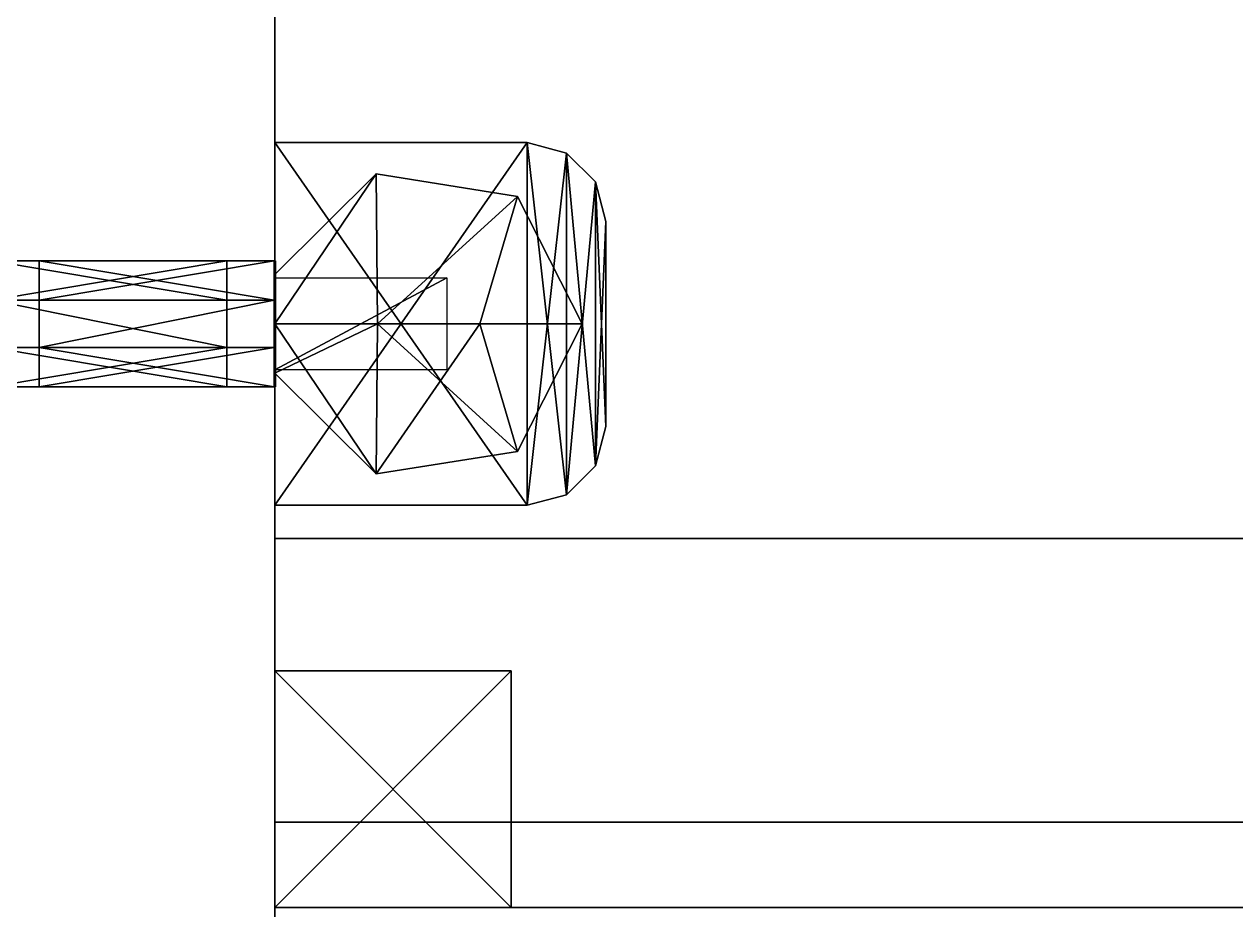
# Model space of a CAD drawing. Extents: x 0 to 4956, y -4930 to 0.
# Drawn here: x 1926.6 to 2003.5, y -4785.5 to -4729.4 of the extents above; entities that cross this region are included whole.
import ezdxf

# ---------------------------------------------------------------- set-up
doc = ezdxf.new("R2010")
doc.units = 0
for name, color, linetype in [('LAYER0', 7, 'CONTINUOUS'), ('LAYER1195', 7, 'CONTINUOUS'), ('LAYER1198', 7, 'CONTINUOUS'), ('LAYER1199', 254, 'CONTINUOUS'), ('LAYER1205', 253, 'CONTINUOUS'), ('LAYER1206', 253, 'CONTINUOUS'), ('LAYER1207', 253, 'CONTINUOUS'), ('LAYER1208', 253, 'CONTINUOUS'), ('LAYER1217', 254, 'CONTINUOUS'), ('LAYER837', 7, 'CONTINUOUS'), ('LAYER841', 7, 'CONTINUOUS'), ('LAYER843', 7, 'CONTINUOUS'), ('LAYER849', 7, 'CONTINUOUS'), ('LAYER852', 7, 'CONTINUOUS')]:
    doc.layers.add(name, color=color, linetype=linetype)

msp = doc.modelspace()

# ---------------------------------------------------------------- linework, layer by layer
at = {"layer": 'LAYER0', "invisible_edges": 1}
for points in [[(4956, 0), (0, -4930), (0, 0), (4956, 0)], [(4956, -4930, 5), (0, 0, 5), (0, -4930, 5), (4956, -4930, 5)], [(0, 0, 5), (4956, -4930, 5), (4956, 0, 5), (0, 0, 5)], [(0, -4930), (4956, 0), (4956, -4930), (0, -4930)]]:
    msp.add_3dface(points, dxfattribs=at)
at = {"layer": 'LAYER1195', "invisible_edges": 1}
for points in [[(2726.5, -4785.4, 1989), (1942.5, -4310, 1989), (1942.5, -4785.4, 1989), (2726.5, -4785.4, 1989)], [(1942.5, -4310, 1989), (2726.5, -4785.4, 1989), (2726.5, -4310, 1989), (1942.5, -4310, 1989)], [(1942.5, -4785.4, 1971), (1942.5, -4310, 1989), (1942.5, -4310, 1971), (1942.5, -4785.4, 1971)], [(1942.5, -4310, 1989), (1942.5, -4785.4, 1971), (1942.5, -4785.4, 1989), (1942.5, -4310, 1989)], [(2726.5, -4310, 1971), (1942.5, -4785.4, 1971), (1942.5, -4310, 1971), (2726.5, -4310, 1971)], [(1942.5, -4785.4, 1971), (2726.5, -4310, 1971), (2726.5, -4785.4, 1971), (1942.5, -4785.4, 1971)], [(1942.5, -4785.4, 1971), (2726.5, -4785.4, 1989), (1942.5, -4785.4, 1989), (1942.5, -4785.4, 1971)], [(2726.5, -4785.4, 1989), (1942.5, -4785.4, 1971), (2726.5, -4785.4, 1971), (2726.5, -4785.4, 1989)]]:
    msp.add_3dface(points, dxfattribs=at)
at = {"layer": 'LAYER1198'}
for points in [[(1942.5, -4736.9, 1969.01), (1958.5, -4736.9, 1969.01), (1942.5, -4759.9, 1969.01), (1942.5, -4736.9, 1969.01)], [(1942.5, -4759.9, 1969.01), (1958.5, -4736.9, 1969.01), (1958.5, -4759.9, 1969.01), (1942.5, -4759.9, 1969.01)], [(1942.5, -4736.9, 1971), (1958.5, -4736.9, 1971), (1942.5, -4759.9, 1971), (1942.5, -4736.9, 1971)], [(1942.5, -4759.9, 1971), (1958.5, -4736.9, 1971), (1958.5, -4759.9, 1971), (1942.5, -4759.9, 1971)], [(1942.5, -4759.9, 1969.01), (1942.5, -4759.9, 1971), (1942.5, -4736.9, 1969.01), (1942.5, -4759.9, 1969.01)], [(1942.5, -4736.9, 1969.01), (1942.5, -4759.9, 1971), (1942.5, -4736.9, 1971), (1942.5, -4736.9, 1969.01)], [(1942.5, -4736.9, 1969.01), (1942.5, -4736.9, 1971), (1958.5, -4736.9, 1969.01), (1942.5, -4736.9, 1969.01)], [(1958.5, -4736.9, 1969.01), (1942.5, -4736.9, 1971), (1958.5, -4736.9, 1971), (1958.5, -4736.9, 1969.01)], [(1958.5, -4759.9, 1969.01), (1942.5, -4759.9, 1969.01), (1958.5, -4736.9, 1969.01), (1958.5, -4759.9, 1969.01)], [(1958.5, -4736.9, 1969.01), (1942.5, -4759.9, 1969.01), (1942.5, -4736.9, 1969.01), (1958.5, -4736.9, 1969.01)], [(1958.5, -4736.9, 1971), (1958.5, -4736.9, 1969.01), (1942.5, -4736.9, 1971), (1958.5, -4736.9, 1971)], [(1942.5, -4736.9, 1971), (1958.5, -4736.9, 1969.01), (1942.5, -4736.9, 1969.01), (1942.5, -4736.9, 1971)], [(1942.5, -4736.9, 1969.01), (1942.5, -4736.9, 1971), (1942.5, -4759.9, 1969.01), (1942.5, -4736.9, 1969.01)], [(1942.5, -4759.9, 1969.01), (1942.5, -4736.9, 1971), (1942.5, -4759.9, 1971), (1942.5, -4759.9, 1969.01)], [(1958.5, -4736.9, 1971), (1942.5, -4736.9, 1971), (1958.5, -4759.9, 1971), (1958.5, -4736.9, 1971)], [(1958.5, -4759.9, 1971), (1942.5, -4736.9, 1971), (1942.5, -4759.9, 1971), (1958.5, -4759.9, 1971)], [(1961, -4737.57, 1969.01), (1958.5, -4736.9, 1969.01), (1961, -4737.57, 1971), (1961, -4737.57, 1969.01)], [(1961, -4737.57, 1971), (1958.5, -4736.9, 1969.01), (1958.5, -4736.9, 1971), (1961, -4737.57, 1971)], [(1961, -4737.57, 1969.01), (1961, -4759.23, 1969.01), (1958.5, -4736.9, 1969.01), (1961, -4737.57, 1969.01)], [(1958.5, -4736.9, 1969.01), (1961, -4759.23, 1969.01), (1958.5, -4759.9, 1969.01), (1958.5, -4736.9, 1969.01)], [(1961, -4737.57, 1971), (1958.5, -4736.9, 1971), (1961, -4759.23, 1971), (1961, -4737.57, 1971)], [(1961, -4759.23, 1971), (1958.5, -4736.9, 1971), (1958.5, -4759.9, 1971), (1961, -4759.23, 1971)], [(1958.5, -4736.9, 1969.01), (1958.5, -4759.9, 1969.01), (1961, -4737.57, 1969.01), (1958.5, -4736.9, 1969.01)], [(1958.5, -4736.9, 1971), (1958.5, -4759.9, 1971), (1961, -4737.57, 1971), (1958.5, -4736.9, 1971)], [(1961, -4737.57, 1969.01), (1961, -4737.57, 1971), (1958.5, -4736.9, 1969.01), (1961, -4737.57, 1969.01)], [(1958.5, -4736.9, 1969.01), (1961, -4737.57, 1971), (1958.5, -4736.9, 1971), (1958.5, -4736.9, 1969.01)], [(1961, -4737.57, 1969.01), (1958.5, -4759.9, 1969.01), (1961, -4759.23, 1969.01), (1961, -4737.57, 1969.01)], [(1961, -4737.57, 1971), (1958.5, -4759.9, 1971), (1961, -4759.23, 1971), (1961, -4737.57, 1971)], [(1962.83, -4739.4, 1969.01), (1961, -4737.57, 1969.01), (1962.83, -4739.4, 1971), (1962.83, -4739.4, 1969.01)], [(1962.83, -4739.4, 1971), (1961, -4737.57, 1969.01), (1961, -4737.57, 1971), (1962.83, -4739.4, 1971)], [(1962.83, -4739.4, 1969.01), (1961, -4759.23, 1969.01), (1961, -4737.57, 1969.01), (1962.83, -4739.4, 1969.01)], [(1962.83, -4739.4, 1971), (1961, -4737.57, 1971), (1962.83, -4757.4, 1971), (1962.83, -4739.4, 1971)], [(1962.83, -4757.4, 1971), (1961, -4737.57, 1971), (1961, -4759.23, 1971), (1962.83, -4757.4, 1971)], [(1961, -4737.57, 1969.01), (1961, -4759.23, 1969.01), (1962.83, -4739.4, 1969.01), (1961, -4737.57, 1969.01)], [(1961, -4737.57, 1971), (1961, -4759.23, 1971), (1962.83, -4739.4, 1971), (1961, -4737.57, 1971)], [(1962.83, -4739.4, 1969.01), (1962.83, -4739.4, 1971), (1961, -4737.57, 1969.01), (1962.83, -4739.4, 1969.01)], [(1961, -4737.57, 1969.01), (1962.83, -4739.4, 1971), (1961, -4737.57, 1971), (1961, -4737.57, 1969.01)], [(1949, -4748.4, 1985), (1948.931, -4738.882, 1985), (1942.5, -4748.4, 1985), (1949, -4748.4, 1985)], [(1942.5, -4748.4, 1985), (1948.931, -4738.882, 1985), (1942.5, -4745.277, 1985), (1942.5, -4748.4, 1985)], [(1942.5, -4745.277, 1971), (1942.5, -4745.277, 1985), (1948.931, -4738.882, 1971), (1942.5, -4745.277, 1971)], [(1948.931, -4738.882, 1971), (1942.5, -4745.277, 1985), (1948.931, -4738.882, 1985), (1948.931, -4738.882, 1971)], [(1948.931, -4738.882, 1971), (1948.931, -4738.882, 1985), (1942.5, -4745.277, 1971), (1948.931, -4738.882, 1971)], [(1942.5, -4745.277, 1971), (1948.931, -4738.882, 1985), (1942.5, -4745.277, 1985), (1942.5, -4745.277, 1971)], [(1949, -4748.4, 1985), (1948.931, -4738.882, 1985), (1942.5, -4748.4, 1985), (1949, -4748.4, 1985)], [(1942.5, -4748.4, 1985), (1948.931, -4738.882, 1985), (1942.5, -4745.277, 1985), (1942.5, -4748.4, 1985)], [(1957.887, -4740.316, 1971), (1948.931, -4738.882, 1971), (1957.887, -4740.316, 1985), (1957.887, -4740.316, 1971)], [(1957.887, -4740.316, 1985), (1948.931, -4738.882, 1971), (1948.931, -4738.882, 1985), (1957.887, -4740.316, 1985)], [(1949, -4748.4, 1985), (1957.887, -4740.316, 1985), (1948.931, -4738.882, 1985), (1949, -4748.4, 1985)], [(1957.887, -4740.316, 1971), (1957.887, -4740.316, 1985), (1948.931, -4738.882, 1971), (1957.887, -4740.316, 1971)], [(1948.931, -4738.882, 1971), (1957.887, -4740.316, 1985), (1948.931, -4738.882, 1985), (1948.931, -4738.882, 1971)], [(1949, -4748.4, 1985), (1957.887, -4740.316, 1985), (1948.931, -4738.882, 1985), (1949, -4748.4, 1985)], [(1962.83, -4757.4, 1969.01), (1961, -4759.23, 1969.01), (1962.83, -4739.4, 1969.01), (1962.83, -4757.4, 1969.01)], [(1962.83, -4739.4, 1969.01), (1961, -4759.23, 1969.01), (1962.83, -4757.4, 1969.01), (1962.83, -4739.4, 1969.01)], [(1962.83, -4739.4, 1971), (1961, -4759.23, 1971), (1962.83, -4757.4, 1971), (1962.83, -4739.4, 1971)], [(1963.5, -4741.9, 1969.01), (1962.83, -4739.4, 1969.01), (1963.5, -4741.9, 1971), (1963.5, -4741.9, 1969.01)], [(1963.5, -4741.9, 1971), (1962.83, -4739.4, 1969.01), (1962.83, -4739.4, 1971), (1963.5, -4741.9, 1971)], [(1963.5, -4741.9, 1969.01), (1962.83, -4757.4, 1969.01), (1962.83, -4739.4, 1969.01), (1963.5, -4741.9, 1969.01)], [(1963.5, -4741.9, 1971), (1962.83, -4739.4, 1971), (1963.5, -4754.9, 1971), (1963.5, -4741.9, 1971)], [(1963.5, -4754.9, 1971), (1962.83, -4739.4, 1971), (1962.83, -4757.4, 1971), (1963.5, -4754.9, 1971)], [(1962.83, -4739.4, 1969.01), (1962.83, -4757.4, 1969.01), (1963.5, -4741.9, 1969.01), (1962.83, -4739.4, 1969.01)], [(1962.83, -4739.4, 1971), (1962.83, -4757.4, 1971), (1963.5, -4741.9, 1971), (1962.83, -4739.4, 1971)], [(1963.5, -4741.9, 1969.01), (1963.5, -4741.9, 1971), (1962.83, -4739.4, 1969.01), (1963.5, -4741.9, 1969.01)], [(1962.83, -4739.4, 1969.01), (1963.5, -4741.9, 1971), (1962.83, -4739.4, 1971), (1962.83, -4739.4, 1969.01)], [(1955.5, -4748.4, 1985), (1957.887, -4740.316, 1985), (1949, -4748.4, 1985), (1955.5, -4748.4, 1985)], [(1955.5, -4748.4, 1985), (1957.887, -4740.316, 1985), (1949, -4748.4, 1985), (1955.5, -4748.4, 1985)], [(1962, -4748.4, 1985), (1957.887, -4740.316, 1985), (1955.5, -4748.4, 1985), (1962, -4748.4, 1985)], [(1955.5, -4748.4, 1985), (1962, -4748.4, 1985), (1957.887, -4740.316, 1985), (1955.5, -4748.4, 1985)], [(1962, -4748.4, 1971), (1957.887, -4740.316, 1971), (1962, -4748.4, 1985), (1962, -4748.4, 1971)], [(1962, -4748.4, 1985), (1957.887, -4740.316, 1971), (1957.887, -4740.316, 1985), (1962, -4748.4, 1985)], [(1962, -4748.4, 1971), (1962, -4748.4, 1985), (1957.887, -4740.316, 1971), (1962, -4748.4, 1971)], [(1957.887, -4740.316, 1971), (1962, -4748.4, 1985), (1957.887, -4740.316, 1985), (1957.887, -4740.316, 1971)], [(1963.5, -4754.9, 1969.01), (1962.83, -4757.4, 1969.01), (1963.5, -4741.9, 1969.01), (1963.5, -4754.9, 1969.01)], [(1963.5, -4741.9, 1969.01), (1962.83, -4757.4, 1969.01), (1963.5, -4754.9, 1969.01), (1963.5, -4741.9, 1969.01)], [(1963.5, -4741.9, 1971), (1962.83, -4757.4, 1971), (1963.5, -4754.9, 1971), (1963.5, -4741.9, 1971)], [(1963.5, -4741.9, 1971), (1963.5, -4741.9, 1969.01), (1963.5, -4754.9, 1971), (1963.5, -4741.9, 1971)], [(1963.5, -4754.9, 1971), (1963.5, -4741.9, 1969.01), (1963.5, -4754.9, 1969.01), (1963.5, -4754.9, 1971)], [(1963.5, -4741.9, 1969.01), (1963.5, -4741.9, 1971), (1963.5, -4754.9, 1969.01), (1963.5, -4741.9, 1969.01)], [(1963.5, -4754.9, 1969.01), (1963.5, -4741.9, 1971), (1963.5, -4754.9, 1971), (1963.5, -4754.9, 1969.01)], [(1942.5, -4745.277, 1971), (1942.5, -4751.522, 1971), (1942.5, -4745.277, 1985), (1942.5, -4745.277, 1971)], [(1942.5, -4745.277, 1985), (1942.5, -4751.522, 1971), (1942.5, -4751.522, 1985), (1942.5, -4745.277, 1985)], [(1942.5, -4745.277, 1971), (1942.5, -4745.277, 1985), (1942.5, -4751.522, 1971), (1942.5, -4745.277, 1971)], [(1942.5, -4751.522, 1971), (1942.5, -4745.277, 1985), (1942.5, -4751.522, 1985), (1942.5, -4751.522, 1971)], [(1953.408, -4751.32, 1969), (1942.5, -4751.32, 1969), (1953.408, -4745.48, 1969), (1953.408, -4751.32, 1969)], [(1953.408, -4745.48, 1969), (1942.5, -4751.32, 1969), (1942.5, -4745.48, 1969), (1953.408, -4745.48, 1969)], [(1948.931, -4757.917, 1985), (1949, -4748.4, 1985), (1942.5, -4751.522, 1985), (1948.931, -4757.917, 1985)], [(1942.5, -4751.522, 1985), (1949, -4748.4, 1985), (1942.5, -4748.4, 1985), (1942.5, -4751.522, 1985)], [(1949, -4748.4, 1985), (1948.931, -4757.917, 1985), (1942.5, -4748.4, 1985), (1949, -4748.4, 1985)], [(1942.5, -4748.4, 1985), (1948.931, -4757.917, 1985), (1942.5, -4751.522, 1985), (1942.5, -4748.4, 1985)], [(1957.887, -4756.483, 1985), (1955.5, -4748.4, 1985), (1948.931, -4757.917, 1985), (1957.887, -4756.483, 1985)], [(1948.931, -4757.917, 1985), (1955.5, -4748.4, 1985), (1949, -4748.4, 1985), (1948.931, -4757.917, 1985)], [(1949, -4748.4, 1985), (1957.887, -4756.483, 1985), (1948.931, -4757.917, 1985), (1949, -4748.4, 1985)], [(1955.5, -4748.4, 1985), (1957.887, -4756.483, 1985), (1949, -4748.4, 1985), (1955.5, -4748.4, 1985)], [(1962, -4748.4, 1985), (1955.5, -4748.4, 1985), (1957.887, -4756.483, 1985), (1962, -4748.4, 1985)], [(1955.5, -4748.4, 1985), (1962, -4748.4, 1985), (1957.887, -4756.483, 1985), (1955.5, -4748.4, 1985)], [(1962, -4748.4, 1985), (1957.887, -4756.483, 1985), (1962, -4748.4, 1971), (1962, -4748.4, 1985)], [(1962, -4748.4, 1971), (1957.887, -4756.483, 1985), (1957.887, -4756.483, 1971), (1962, -4748.4, 1971)], [(1957.887, -4756.483, 1971), (1957.887, -4756.483, 1985), (1962, -4748.4, 1971), (1957.887, -4756.483, 1971)], [(1962, -4748.4, 1971), (1957.887, -4756.483, 1985), (1962, -4748.4, 1985), (1962, -4748.4, 1971)], [(1948.931, -4757.917, 1985), (1942.5, -4751.522, 1985), (1948.931, -4757.917, 1971), (1948.931, -4757.917, 1985)], [(1948.931, -4757.917, 1971), (1942.5, -4751.522, 1985), (1942.5, -4751.522, 1971), (1948.931, -4757.917, 1971)], [(1942.5, -4751.522, 1971), (1942.5, -4751.522, 1985), (1948.931, -4757.917, 1971), (1942.5, -4751.522, 1971)], [(1948.931, -4757.917, 1971), (1942.5, -4751.522, 1985), (1948.931, -4757.917, 1985), (1948.931, -4757.917, 1971)], [(1963.5, -4754.9, 1971), (1962.83, -4757.4, 1971), (1963.5, -4754.9, 1969.01), (1963.5, -4754.9, 1971)], [(1963.5, -4754.9, 1969.01), (1962.83, -4757.4, 1971), (1962.83, -4757.4, 1969.01), (1963.5, -4754.9, 1969.01)], [(1963.5, -4754.9, 1969.01), (1963.5, -4754.9, 1971), (1962.83, -4757.4, 1969.01), (1963.5, -4754.9, 1969.01)], [(1962.83, -4757.4, 1969.01), (1963.5, -4754.9, 1971), (1962.83, -4757.4, 1971), (1962.83, -4757.4, 1969.01)], [(1957.887, -4756.483, 1985), (1948.931, -4757.917, 1985), (1957.887, -4756.483, 1971), (1957.887, -4756.483, 1985)], [(1957.887, -4756.483, 1971), (1948.931, -4757.917, 1985), (1948.931, -4757.917, 1971), (1957.887, -4756.483, 1971)], [(1948.931, -4757.917, 1971), (1948.931, -4757.917, 1985), (1957.887, -4756.483, 1971), (1948.931, -4757.917, 1971)], [(1957.887, -4756.483, 1971), (1948.931, -4757.917, 1985), (1957.887, -4756.483, 1985), (1957.887, -4756.483, 1971)], [(1962.83, -4757.4, 1971), (1961, -4759.23, 1971), (1962.83, -4757.4, 1969.01), (1962.83, -4757.4, 1971)], [(1962.83, -4757.4, 1969.01), (1961, -4759.23, 1971), (1961, -4759.23, 1969.01), (1962.83, -4757.4, 1969.01)], [(1962.83, -4757.4, 1969.01), (1962.83, -4757.4, 1971), (1961, -4759.23, 1969.01), (1962.83, -4757.4, 1969.01)], [(1961, -4759.23, 1969.01), (1962.83, -4757.4, 1971), (1961, -4759.23, 1971), (1961, -4759.23, 1969.01)], [(1961, -4759.23, 1971), (1958.5, -4759.9, 1971), (1961, -4759.23, 1969.01), (1961, -4759.23, 1971)], [(1961, -4759.23, 1969.01), (1958.5, -4759.9, 1971), (1958.5, -4759.9, 1969.01), (1961, -4759.23, 1969.01)], [(1961, -4759.23, 1969.01), (1961, -4759.23, 1971), (1958.5, -4759.9, 1969.01), (1961, -4759.23, 1969.01)], [(1958.5, -4759.9, 1969.01), (1961, -4759.23, 1971), (1958.5, -4759.9, 1971), (1958.5, -4759.9, 1969.01)], [(1958.5, -4759.9, 1969.01), (1942.5, -4759.9, 1969.01), (1958.5, -4759.9, 1971), (1958.5, -4759.9, 1969.01)], [(1958.5, -4759.9, 1971), (1942.5, -4759.9, 1969.01), (1942.5, -4759.9, 1971), (1958.5, -4759.9, 1971)], [(1958.5, -4759.9, 1969.01), (1958.5, -4759.9, 1971), (1942.5, -4759.9, 1969.01), (1958.5, -4759.9, 1969.01)], [(1942.5, -4759.9, 1969.01), (1958.5, -4759.9, 1971), (1942.5, -4759.9, 1971), (1942.5, -4759.9, 1969.01)]]:
    msp.add_3dface(points, dxfattribs=at)
at = {"layer": 'LAYER1199'}
for points in [[(1942.45, -4746.9, 1979.83), (1942.45, -4744.4, 1976.5), (1927.55, -4746.9, 1979.83), (1942.45, -4746.9, 1979.83)], [(1927.55, -4746.9, 1979.83), (1942.45, -4744.4, 1976.5), (1927.55, -4744.4, 1976.5), (1927.55, -4746.9, 1979.83)], [(1927.55, -4746.9, 1979.83), (1927.55, -4744.4, 1976.5), (1927.55, -4749.9, 1979.83), (1927.55, -4746.9, 1979.83)], [(1927.55, -4749.9, 1979.83), (1927.55, -4744.4, 1976.5), (1927.55, -4752.4, 1976.5), (1927.55, -4749.9, 1979.83)], [(1927.55, -4744.4, 1976.5), (1927.55, -4746.9, 1973.17), (1927.55, -4752.4, 1976.5), (1927.55, -4744.4, 1976.5)], [(1942.45, -4744.4, 1976.5), (1942.45, -4746.9, 1973.17), (1927.55, -4744.4, 1976.5), (1942.45, -4744.4, 1976.5)], [(1927.55, -4744.4, 1976.5), (1942.45, -4746.9, 1973.17), (1927.55, -4746.9, 1973.17), (1927.55, -4744.4, 1976.5)], [(1942.55, -4746.9, 1979.83), (1942.55, -4744.4, 1976.5), (1942.45, -4746.9, 1979.83), (1942.55, -4746.9, 1979.83)], [(1942.45, -4746.9, 1979.83), (1942.55, -4744.4, 1976.5), (1942.45, -4744.4, 1976.5), (1942.45, -4746.9, 1979.83)], [(1942.55, -4744.4, 1976.5), (1942.55, -4746.9, 1973.17), (1942.45, -4744.4, 1976.5), (1942.55, -4744.4, 1976.5)], [(1942.45, -4744.4, 1976.5), (1942.55, -4746.9, 1973.17), (1942.45, -4746.9, 1973.17), (1942.45, -4744.4, 1976.5)], [(1942.55, -4744.4, 1980.5), (1942.55, -4744.4, 1972.5), (1942.45, -4744.4, 1980.5), (1942.55, -4744.4, 1980.5)], [(1942.45, -4744.4, 1980.5), (1942.55, -4744.4, 1972.5), (1942.45, -4744.4, 1972.5), (1942.45, -4744.4, 1980.5)], [(1942.45, -4744.4, 1972.5), (1942.55, -4744.4, 1972.5), (1942.45, -4752.4, 1972.5), (1942.45, -4744.4, 1972.5)], [(1942.45, -4752.4, 1972.5), (1942.55, -4744.4, 1972.5), (1942.55, -4752.4, 1972.5), (1942.45, -4752.4, 1972.5)], [(1942.45, -4752.4, 1980.5), (1942.55, -4752.4, 1980.5), (1942.45, -4744.4, 1980.5), (1942.45, -4752.4, 1980.5)], [(1942.45, -4744.4, 1980.5), (1942.55, -4752.4, 1980.5), (1942.55, -4744.4, 1980.5), (1942.45, -4744.4, 1980.5)], [(1942.45, -4744.4, 1980.5), (1942.45, -4744.4, 1972.5), (1942.45, -4752.4, 1980.5), (1942.45, -4744.4, 1980.5)], [(1942.45, -4752.4, 1980.5), (1942.45, -4744.4, 1972.5), (1942.45, -4752.4, 1972.5), (1942.45, -4752.4, 1980.5)], [(1942.55, -4752.4, 1980.5), (1942.55, -4752.4, 1972.5), (1942.55, -4744.4, 1980.5), (1942.55, -4752.4, 1980.5)], [(1942.55, -4744.4, 1980.5), (1942.55, -4752.4, 1972.5), (1942.55, -4744.4, 1972.5), (1942.55, -4744.4, 1980.5)], [(1927.55, -4752.4, 1976.5), (1927.55, -4746.9, 1973.17), (1927.55, -4749.9, 1973.17), (1927.55, -4752.4, 1976.5)], [(1942.45, -4749.9, 1979.83), (1942.45, -4746.9, 1979.83), (1927.55, -4749.9, 1979.83), (1942.45, -4749.9, 1979.83)], [(1927.55, -4749.9, 1979.83), (1942.45, -4746.9, 1979.83), (1927.55, -4746.9, 1979.83), (1927.55, -4749.9, 1979.83)], [(1927.55, -4746.9, 1973.17), (1942.45, -4746.9, 1973.17), (1927.55, -4749.9, 1973.17), (1927.55, -4746.9, 1973.17)], [(1927.55, -4749.9, 1973.17), (1942.45, -4746.9, 1973.17), (1942.45, -4749.9, 1973.17), (1927.55, -4749.9, 1973.17)], [(1942.55, -4746.9, 1979.83), (1942.45, -4746.9, 1979.83), (1942.55, -4749.9, 1979.83), (1942.55, -4746.9, 1979.83)], [(1942.55, -4749.9, 1979.83), (1942.45, -4746.9, 1979.83), (1942.45, -4749.9, 1979.83), (1942.55, -4749.9, 1979.83)], [(1942.45, -4746.9, 1973.17), (1942.55, -4746.9, 1973.17), (1942.45, -4749.9, 1973.17), (1942.45, -4746.9, 1973.17)], [(1942.45, -4749.9, 1973.17), (1942.55, -4746.9, 1973.17), (1942.55, -4749.9, 1973.17), (1942.45, -4749.9, 1973.17)], [(1927.55, -4749.9, 1979.83), (1927.55, -4752.4, 1976.5), (1942.45, -4749.9, 1979.83), (1927.55, -4749.9, 1979.83)], [(1942.45, -4749.9, 1979.83), (1927.55, -4752.4, 1976.5), (1942.45, -4752.4, 1976.5), (1942.45, -4749.9, 1979.83)], [(1927.55, -4752.4, 1976.5), (1927.55, -4749.9, 1973.17), (1942.45, -4752.4, 1976.5), (1927.55, -4752.4, 1976.5)], [(1942.45, -4752.4, 1976.5), (1927.55, -4749.9, 1973.17), (1942.45, -4749.9, 1973.17), (1942.45, -4752.4, 1976.5)], [(1942.45, -4749.9, 1979.83), (1942.45, -4752.4, 1976.5), (1942.55, -4749.9, 1979.83), (1942.45, -4749.9, 1979.83)], [(1942.55, -4749.9, 1979.83), (1942.45, -4752.4, 1976.5), (1942.55, -4752.4, 1976.5), (1942.55, -4749.9, 1979.83)], [(1942.45, -4752.4, 1976.5), (1942.45, -4749.9, 1973.17), (1942.55, -4752.4, 1976.5), (1942.45, -4752.4, 1976.5)], [(1942.55, -4752.4, 1976.5), (1942.45, -4749.9, 1973.17), (1942.55, -4749.9, 1973.17), (1942.55, -4752.4, 1976.5)], [(1942.55, -4752.4, 1972.5), (1942.55, -4752.4, 1980.5), (1942.45, -4752.4, 1972.5), (1942.55, -4752.4, 1972.5)], [(1942.45, -4752.4, 1972.5), (1942.55, -4752.4, 1980.5), (1942.45, -4752.4, 1980.5), (1942.45, -4752.4, 1972.5)]]:
    msp.add_3dface(points, dxfattribs=at)
at = {"layer": 'LAYER1205'}
for points in [[(1957.5, -4770.4, 1989), (1957.5, -4770.4, 1974), (1942.5, -4770.4, 1989), (1957.5, -4770.4, 1989)], [(1942.5, -4770.4, 1989), (1957.5, -4770.4, 1974), (1942.5, -4770.4, 1974), (1942.5, -4770.4, 1989)], [(1942.5, -4770.4, 1989), (1942.5, -4770.4, 1974), (1942.5, -4785.4, 1989), (1942.5, -4770.4, 1989)], [(1942.5, -4785.4, 1989), (1942.5, -4770.4, 1974), (1942.5, -4785.4, 1974), (1942.5, -4785.4, 1989)], [(1942.5, -4770.4, 1989), (1942.5, -4785.4, 1989), (1957.5, -4770.4, 1989), (1942.5, -4770.4, 1989)], [(1957.5, -4770.4, 1989), (1942.5, -4785.4, 1989), (1957.5, -4785.4, 1989), (1957.5, -4770.4, 1989)], [(1957.5, -4770.4, 1974), (1957.5, -4785.4, 1974), (1942.5, -4770.4, 1974), (1957.5, -4770.4, 1974)], [(1942.5, -4770.4, 1974), (1957.5, -4785.4, 1974), (1942.5, -4785.4, 1974), (1942.5, -4770.4, 1974)], [(1957.5, -4770.4, 1989), (1957.5, -4785.4, 1989), (1957.5, -4770.4, 1974), (1957.5, -4770.4, 1989)], [(1957.5, -4770.4, 1974), (1957.5, -4785.4, 1989), (1957.5, -4785.4, 1974), (1957.5, -4770.4, 1974)], [(1942.5, -4785.4, 1989), (1942.5, -4785.4, 1974), (1957.5, -4785.4, 1989), (1942.5, -4785.4, 1989)], [(1957.5, -4785.4, 1989), (1942.5, -4785.4, 1974), (1957.5, -4785.4, 1974), (1957.5, -4785.4, 1989)]]:
    msp.add_3dface(points, dxfattribs=at)
at = {"layer": 'LAYER1206'}
for points in [[(1957.5, -4770.4, 1989), (1957.5, -4770.4, 1974), (1942.5, -4770.4, 1989), (1957.5, -4770.4, 1989)], [(1942.5, -4770.4, 1989), (1957.5, -4770.4, 1974), (1942.5, -4770.4, 1974), (1942.5, -4770.4, 1989)], [(1942.5, -4770.4, 1989), (1942.5, -4770.4, 1974), (1942.5, -4785.4, 1989), (1942.5, -4770.4, 1989)], [(1942.5, -4785.4, 1989), (1942.5, -4770.4, 1974), (1942.5, -4785.4, 1974), (1942.5, -4785.4, 1989)], [(1942.5, -4770.4, 1989), (1942.5, -4785.4, 1989), (1957.5, -4770.4, 1989), (1942.5, -4770.4, 1989)], [(1957.5, -4770.4, 1989), (1942.5, -4785.4, 1989), (1957.5, -4785.4, 1989), (1957.5, -4770.4, 1989)], [(1957.5, -4770.4, 1974), (1957.5, -4785.4, 1974), (1942.5, -4770.4, 1974), (1957.5, -4770.4, 1974)], [(1942.5, -4770.4, 1974), (1957.5, -4785.4, 1974), (1942.5, -4785.4, 1974), (1942.5, -4770.4, 1974)], [(1957.5, -4770.4, 1989), (1957.5, -4785.4, 1989), (1957.5, -4770.4, 1974), (1957.5, -4770.4, 1989)], [(1957.5, -4770.4, 1974), (1957.5, -4785.4, 1989), (1957.5, -4785.4, 1974), (1957.5, -4770.4, 1974)], [(1942.5, -4785.4, 1989), (1942.5, -4785.4, 1974), (1957.5, -4785.4, 1989), (1942.5, -4785.4, 1989)], [(1957.5, -4785.4, 1989), (1942.5, -4785.4, 1974), (1957.5, -4785.4, 1974), (1957.5, -4785.4, 1989)]]:
    msp.add_3dface(points, dxfattribs=at)
at = {"layer": 'LAYER1207'}
for points in [[(1957.5, -4770.4, 1989), (1957.5, -4770.4, 1974), (1942.5, -4770.4, 1989), (1957.5, -4770.4, 1989)], [(1942.5, -4770.4, 1989), (1957.5, -4770.4, 1974), (1942.5, -4770.4, 1974), (1942.5, -4770.4, 1989)], [(1942.5, -4770.4, 1989), (1942.5, -4770.4, 1974), (1942.5, -4785.4, 1989), (1942.5, -4770.4, 1989)], [(1942.5, -4785.4, 1989), (1942.5, -4770.4, 1974), (1942.5, -4785.4, 1974), (1942.5, -4785.4, 1989)], [(1942.5, -4770.4, 1989), (1942.5, -4785.4, 1989), (1957.5, -4770.4, 1989), (1942.5, -4770.4, 1989)], [(1957.5, -4770.4, 1989), (1942.5, -4785.4, 1989), (1957.5, -4785.4, 1989), (1957.5, -4770.4, 1989)], [(1957.5, -4770.4, 1974), (1957.5, -4785.4, 1974), (1942.5, -4770.4, 1974), (1957.5, -4770.4, 1974)], [(1942.5, -4770.4, 1974), (1957.5, -4785.4, 1974), (1942.5, -4785.4, 1974), (1942.5, -4770.4, 1974)], [(1957.5, -4770.4, 1989), (1957.5, -4785.4, 1989), (1957.5, -4770.4, 1974), (1957.5, -4770.4, 1989)], [(1957.5, -4770.4, 1974), (1957.5, -4785.4, 1989), (1957.5, -4785.4, 1974), (1957.5, -4770.4, 1974)], [(1942.5, -4785.4, 1989), (1942.5, -4785.4, 1974), (1957.5, -4785.4, 1989), (1942.5, -4785.4, 1989)], [(1957.5, -4785.4, 1989), (1942.5, -4785.4, 1974), (1957.5, -4785.4, 1974), (1957.5, -4785.4, 1989)]]:
    msp.add_3dface(points, dxfattribs=at)
at = {"layer": 'LAYER1208'}
for points in [[(1957.5, -4770.4, 1989), (1957.5, -4770.4, 1974), (1942.5, -4770.4, 1989), (1957.5, -4770.4, 1989)], [(1942.5, -4770.4, 1989), (1957.5, -4770.4, 1974), (1942.5, -4770.4, 1974), (1942.5, -4770.4, 1989)], [(1942.5, -4770.4, 1989), (1942.5, -4770.4, 1974), (1942.5, -4785.4, 1989), (1942.5, -4770.4, 1989)], [(1942.5, -4785.4, 1989), (1942.5, -4770.4, 1974), (1942.5, -4785.4, 1974), (1942.5, -4785.4, 1989)], [(1942.5, -4770.4, 1989), (1942.5, -4785.4, 1989), (1957.5, -4770.4, 1989), (1942.5, -4770.4, 1989)], [(1957.5, -4770.4, 1989), (1942.5, -4785.4, 1989), (1957.5, -4785.4, 1989), (1957.5, -4770.4, 1989)], [(1957.5, -4770.4, 1974), (1957.5, -4785.4, 1974), (1942.5, -4770.4, 1974), (1957.5, -4770.4, 1974)], [(1942.5, -4770.4, 1974), (1957.5, -4785.4, 1974), (1942.5, -4785.4, 1974), (1942.5, -4770.4, 1974)], [(1957.5, -4770.4, 1989), (1957.5, -4785.4, 1989), (1957.5, -4770.4, 1974), (1957.5, -4770.4, 1989)], [(1957.5, -4770.4, 1974), (1957.5, -4785.4, 1989), (1957.5, -4785.4, 1974), (1957.5, -4770.4, 1974)], [(1942.5, -4785.4, 1989), (1942.5, -4785.4, 1974), (1957.5, -4785.4, 1989), (1942.5, -4785.4, 1989)], [(1957.5, -4785.4, 1989), (1942.5, -4785.4, 1974), (1957.5, -4785.4, 1974), (1957.5, -4785.4, 1989)]]:
    msp.add_3dface(points, dxfattribs=at)
at = {"layer": 'LAYER1217'}
for points in [[(1939.45, -4746.9, 1979.83), (1924.55, -4744.4, 1976.5), (1924.55, -4746.9, 1979.83), (1939.45, -4746.9, 1979.83)], [(1939.45, -4744.4, 1976.5), (1924.55, -4744.4, 1976.5), (1939.45, -4746.9, 1979.83), (1939.45, -4744.4, 1976.5)], [(1939.45, -4744.4, 1976.5), (1924.55, -4746.9, 1973.17), (1924.55, -4744.4, 1976.5), (1939.45, -4744.4, 1976.5)], [(1939.45, -4746.9, 1973.17), (1924.55, -4746.9, 1973.17), (1939.45, -4744.4, 1976.5), (1939.45, -4746.9, 1973.17)], [(1939.45, -4749.9, 1979.83), (1939.45, -4744.4, 1976.5), (1939.45, -4746.9, 1979.83), (1939.45, -4749.9, 1979.83)], [(1939.45, -4752.4, 1976.5), (1939.45, -4744.4, 1976.5), (1939.45, -4749.9, 1979.83), (1939.45, -4752.4, 1976.5)], [(1939.45, -4752.4, 1976.5), (1939.45, -4746.9, 1973.17), (1939.45, -4744.4, 1976.5), (1939.45, -4752.4, 1976.5)], [(1939.45, -4749.9, 1979.83), (1924.55, -4746.9, 1979.83), (1924.55, -4749.9, 1979.83), (1939.45, -4749.9, 1979.83)], [(1939.45, -4746.9, 1979.83), (1924.55, -4746.9, 1979.83), (1939.45, -4749.9, 1979.83), (1939.45, -4746.9, 1979.83)], [(1939.45, -4749.9, 1973.17), (1924.55, -4746.9, 1973.17), (1939.45, -4746.9, 1973.17), (1939.45, -4749.9, 1973.17)], [(1924.55, -4749.9, 1973.17), (1924.55, -4746.9, 1973.17), (1939.45, -4749.9, 1973.17), (1924.55, -4749.9, 1973.17)], [(1939.45, -4749.9, 1973.17), (1939.45, -4746.9, 1973.17), (1939.45, -4752.4, 1976.5), (1939.45, -4749.9, 1973.17)], [(1924.55, -4749.9, 1979.83), (1939.45, -4752.4, 1976.5), (1939.45, -4749.9, 1979.83), (1924.55, -4749.9, 1979.83)], [(1924.55, -4752.4, 1976.5), (1939.45, -4752.4, 1976.5), (1924.55, -4749.9, 1979.83), (1924.55, -4752.4, 1976.5)], [(1924.55, -4752.4, 1976.5), (1939.45, -4749.9, 1973.17), (1939.45, -4752.4, 1976.5), (1924.55, -4752.4, 1976.5)], [(1924.55, -4749.9, 1973.17), (1939.45, -4749.9, 1973.17), (1924.55, -4752.4, 1976.5), (1924.55, -4749.9, 1973.17)]]:
    msp.add_3dface(points, dxfattribs=at)
at = {"layer": 'LAYER837', "invisible_edges": 1}
for points in [[(2726.5, -4785.4, 321.49), (1942.5, -4310, 321.49), (1942.5, -4785.4, 321.49), (2726.5, -4785.4, 321.49)], [(1942.5, -4310, 321.49), (2726.5, -4785.4, 321.49), (2726.5, -4310, 321.49), (1942.5, -4310, 321.49)], [(1942.5, -4785.4, 303.49), (1942.5, -4310, 321.49), (1942.5, -4310, 303.49), (1942.5, -4785.4, 303.49)], [(1942.5, -4310, 321.49), (1942.5, -4785.4, 303.49), (1942.5, -4785.4, 321.49), (1942.5, -4310, 321.49)], [(2726.5, -4310, 303.49), (1942.5, -4785.4, 303.49), (1942.5, -4310, 303.49), (2726.5, -4310, 303.49)], [(1942.5, -4785.4, 303.49), (2726.5, -4310, 303.49), (2726.5, -4785.4, 303.49), (1942.5, -4785.4, 303.49)], [(1942.5, -4785.4, 303.49), (2726.5, -4785.4, 321.49), (1942.5, -4785.4, 321.49), (1942.5, -4785.4, 303.49)], [(2726.5, -4785.4, 321.49), (1942.5, -4785.4, 303.49), (2726.5, -4785.4, 303.49), (2726.5, -4785.4, 321.49)]]:
    msp.add_3dface(points, dxfattribs=at)
at = {"layer": 'LAYER841', "invisible_edges": 1}
for points in [[(1942.5, -4810, 5), (1924.5, -4250, 5), (1942.5, -4250, 5), (1942.5, -4810, 5)], [(1924.5, -4250, 5), (1942.5, -4810, 5), (1924.5, -4810, 5), (1924.5, -4250, 5)], [(1924.5, -4810, 2545), (1942.5, -4250, 2545), (1924.5, -4250, 2545), (1924.5, -4810, 2545)], [(1942.5, -4250, 2545), (1924.5, -4810, 2545), (1942.5, -4810, 2545), (1942.5, -4250, 2545)], [(1942.5, -4250, 2545), (1942.5, -4810, 5), (1942.5, -4250, 5), (1942.5, -4250, 2545)], [(1942.5, -4810, 5), (1942.5, -4250, 2545), (1942.5, -4810, 2545), (1942.5, -4810, 5)]]:
    msp.add_3dface(points, dxfattribs=at)
at = {"layer": 'LAYER843', "invisible_edges": 1}
for points in [[(1942.5, -4810, 85), (2726.5, -4250, 85), (2726.5, -4810, 85), (1942.5, -4810, 85)], [(2726.5, -4250, 85), (1942.5, -4810, 85), (1942.5, -4250, 85), (2726.5, -4250, 85)], [(1942.5, -4810, 85), (1942.5, -4250, 103), (1942.5, -4250, 85), (1942.5, -4810, 85)], [(1942.5, -4250, 103), (1942.5, -4810, 85), (1942.5, -4810, 103), (1942.5, -4250, 103)], [(1942.5, -4250, 103), (2726.5, -4810, 103), (2726.5, -4250, 103), (1942.5, -4250, 103)], [(2726.5, -4810, 103), (1942.5, -4250, 103), (1942.5, -4810, 103), (2726.5, -4810, 103)]]:
    msp.add_3dface(points, dxfattribs=at)
at = {"layer": 'LAYER849', "invisible_edges": 1}
for points in [[(1942.5, -4762, 5), (2726.5, -4780, 5), (1942.5, -4780, 5), (1942.5, -4762, 5)], [(2726.5, -4780, 5), (1942.5, -4762, 5), (2726.5, -4762, 5), (2726.5, -4780, 5)], [(1942.5, -4780, 85), (1942.5, -4762, 5), (1942.5, -4780, 5), (1942.5, -4780, 85)], [(1942.5, -4762, 5), (1942.5, -4780, 85), (1942.5, -4762, 85), (1942.5, -4762, 5)], [(2726.5, -4762, 85), (1942.5, -4780, 85), (2726.5, -4780, 85), (2726.5, -4762, 85)], [(1942.5, -4780, 85), (2726.5, -4762, 85), (1942.5, -4762, 85), (1942.5, -4780, 85)], [(1942.5, -4762, 5), (2726.5, -4762, 85), (2726.5, -4762, 5), (1942.5, -4762, 5)], [(2726.5, -4762, 85), (1942.5, -4762, 5), (1942.5, -4762, 85), (2726.5, -4762, 85)], [(1942.5, -4780, 85), (2726.5, -4780, 5), (2726.5, -4780, 85), (1942.5, -4780, 85)], [(2726.5, -4780, 5), (1942.5, -4780, 85), (1942.5, -4780, 5), (2726.5, -4780, 5)]]:
    msp.add_3dface(points, dxfattribs=at)
at = {"layer": 'LAYER852', "invisible_edges": 1}
for points in [[(2726.5, -4810, 2544), (1942.5, -4250, 2544), (1942.5, -4810, 2544), (2726.5, -4810, 2544)], [(1942.5, -4250, 2544), (2726.5, -4810, 2544), (2726.5, -4250, 2544), (1942.5, -4250, 2544)], [(1942.5, -4810, 2526), (1942.5, -4250, 2544), (1942.5, -4250, 2526), (1942.5, -4810, 2526)], [(1942.5, -4250, 2544), (1942.5, -4810, 2526), (1942.5, -4810, 2544), (1942.5, -4250, 2544)], [(2726.5, -4250, 2526), (1942.5, -4810, 2526), (1942.5, -4250, 2526), (2726.5, -4250, 2526)], [(1942.5, -4810, 2526), (2726.5, -4250, 2526), (2726.5, -4810, 2526), (1942.5, -4810, 2526)]]:
    msp.add_3dface(points, dxfattribs=at)

doc.saveas('drawing.dxf')
